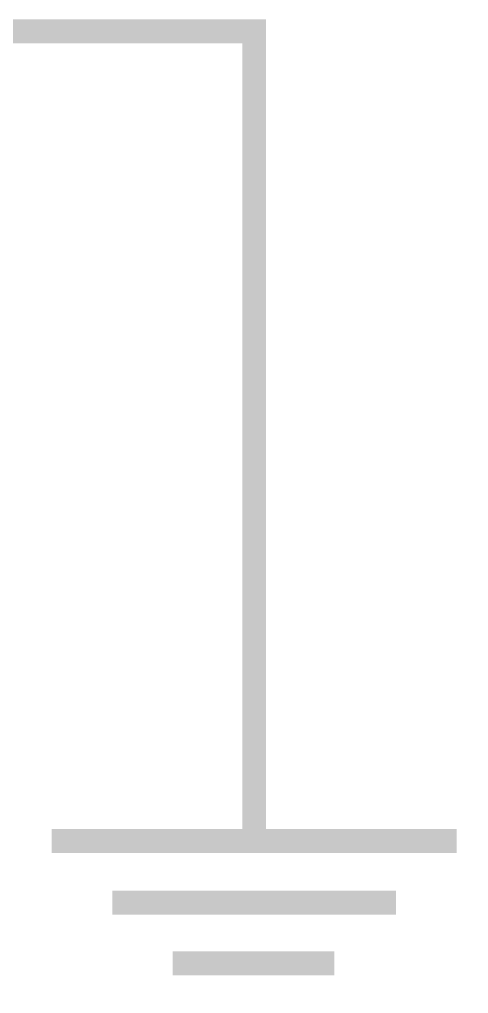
# Model space of a CAD drawing. Header units: inches. Extents: x 0 to 31.5, y 0 to 22.3.
# Drawn here: x 3.987 to 4.2087, y 13.4247 to 13.9055 of the extents above; entities that cross this region are included whole.
import ezdxf

# ---------------------------------------------------------------- set-up
doc = ezdxf.new("R2010")
doc.units = ezdxf.units.IN
doc.header["$MEASUREMENT"] = 0
doc.layers.add('Sheet', color=255, linetype='Continuous')

msp = doc.modelspace()

# ---------------------------------------------------------------- linework, layer by layer
at = {"layer": 'Sheet'}
for points in [[(3.40297, 13.29949, 0.0118, 0.0118, 0), (3.60277, 13.29949, 0.0118, 0.0118, 0), (3.60277, 13.8996, 0.0118, 0.0118, 0), (4.10285, 13.8996, 0.0118, 0.0118, 0), (4.10285, 13.59983, 0.0118, 0.0118, 0)], [(4.10285, 13.59983, 0.0118, 0.0118, 0), (4.10285, 13.49991, 0.0118, 0.0118, 0)], [(4.00295, 13.49991, 0.0118, 0.0118, 0), (4.20276, 13.49991, 0.0118, 0.0118, 0)], [(4.03281, 13.46947, 0.0118, 0.0118, 0), (4.1729, 13.46947, 0.0118, 0.0118, 0)], [(4.06266, 13.43961, 0.0118, 0.0118, 0), (4.14247, 13.43961, 0.0118, 0.0118, 0)]]:
    msp.add_lwpolyline(points, format="xyseb", dxfattribs=at)

doc.saveas('drawing.dxf')
